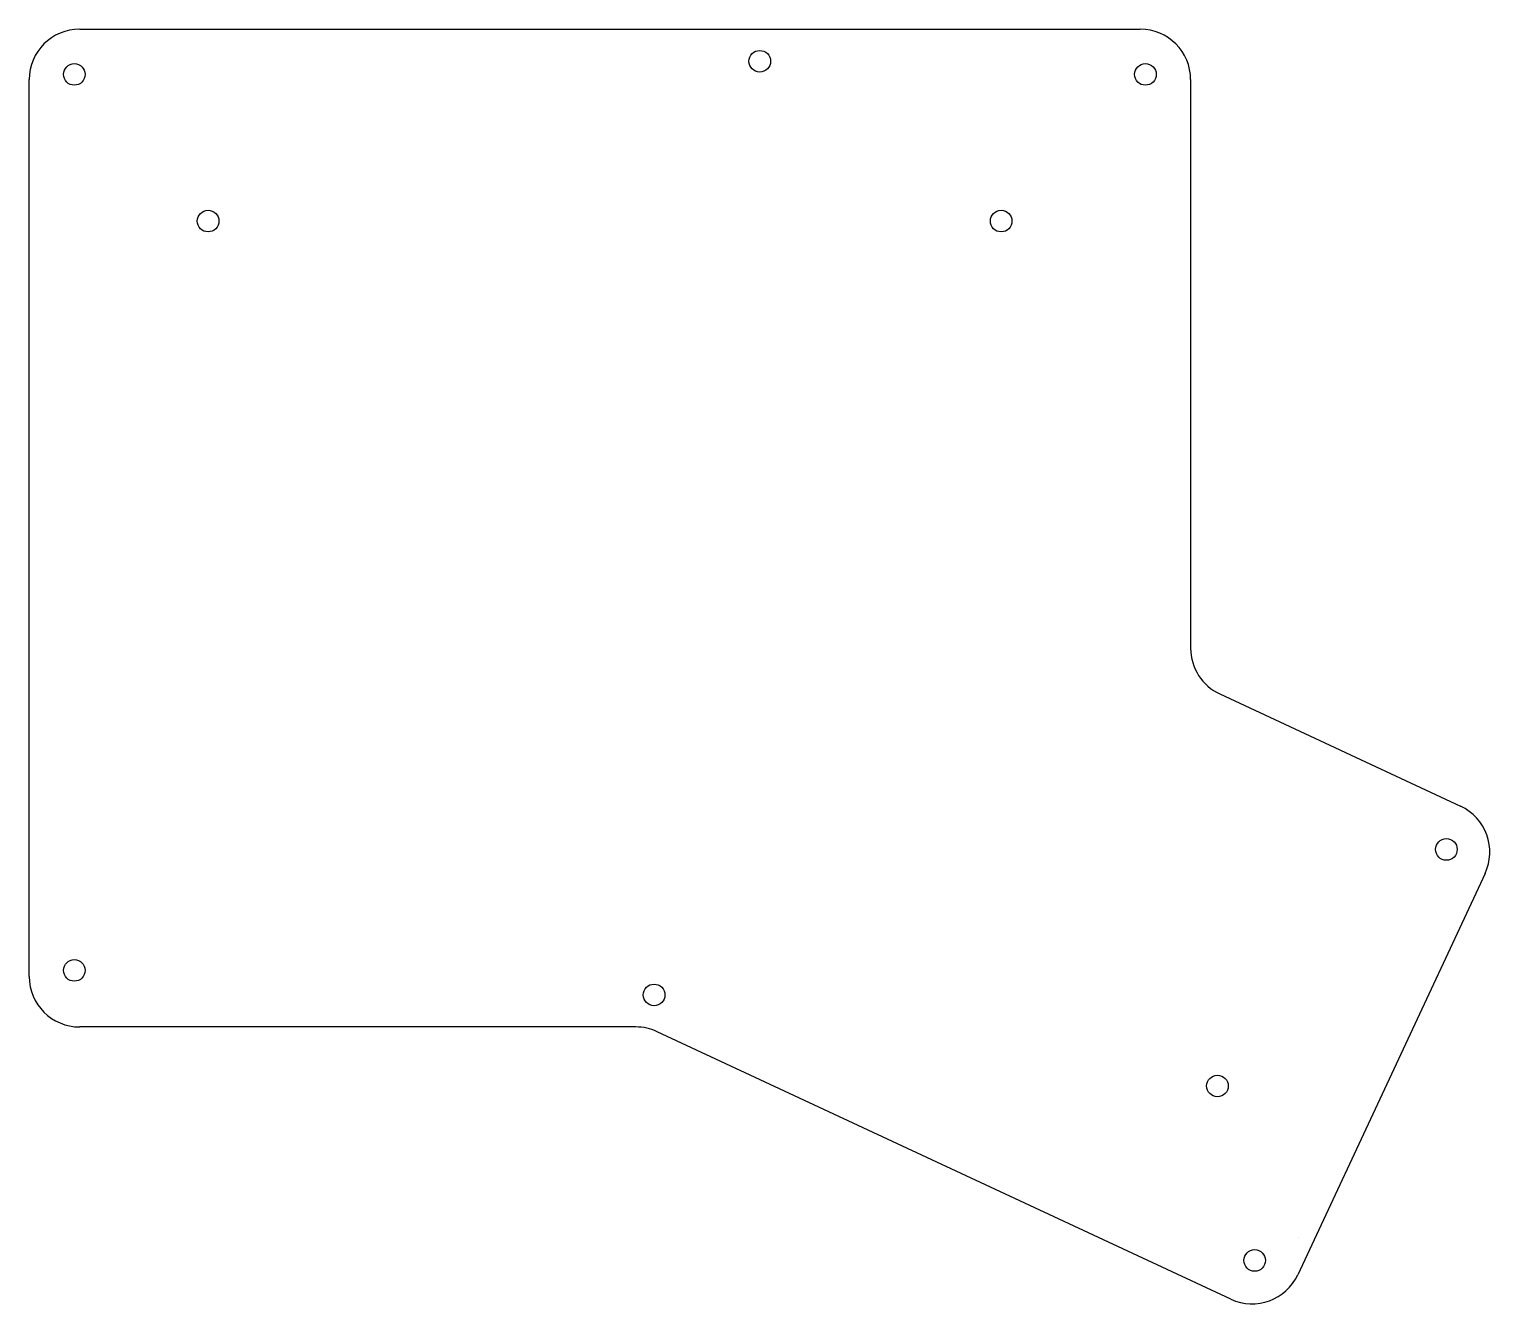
# Model space of a CAD drawing. Header units: millimetres. Extents: x 20 to 223, y 7 to 184.
import ezdxf

# ---------------------------------------------------------------- set-up
doc = ezdxf.new("R2010")
doc.units = ezdxf.units.MM
doc.layers.get('0').update_dxf_attribs({"lineweight": 25, "true_color": 0xffffff})

msp = doc.modelspace()

# ---------------------------------------------------------------- linework, layer by layer
at = {"color": 1, "true_color": 0xff0000}
for p, q in [((27, 183.7), (174.09, 183.7)), ((20, 52.27), (20, 176.7)), ((181.09, 176.7), (181.09, 97.81)), ((185.13, 91.47), (218.54, 75.89)), ((221.92, 66.58), (195.96, 10.9)), ((104.13, 45.27), (27, 45.27)), ((186.66, 7.52), (107.09, 44.61)), ((196, 16), (196, 16)), ((196, 16), (196, 16))]:
    msp.add_line(p, q, dxfattribs=at)
for centre in [(121.33, 179.25), (26.26, 177.43), (174.82, 177.43), (44.81, 157.08), (154.81, 157.08), (216.56, 69.9), (26.26, 53.12), (106.67, 49.71), (184.81, 37.08), (189.97, 12.88)]:
    msp.add_circle(centre, 1.5, dxfattribs=at)
for centre, start, end in [((27, 176.7), 90, 180), ((174.09, 176.7), 0, 90), ((188.09, 97.81), 180, 245.0019), ((215.58, 69.54), 335.0002, 65.0019), ((27, 52.27), 180, 270), ((104.13, 38.27), 65.0046, 90), ((189.62, 13.86), 245.0046, 335.0002)]:
    msp.add_arc(centre, 7, start, end, dxfattribs=at)

doc.saveas('drawing.dxf')
